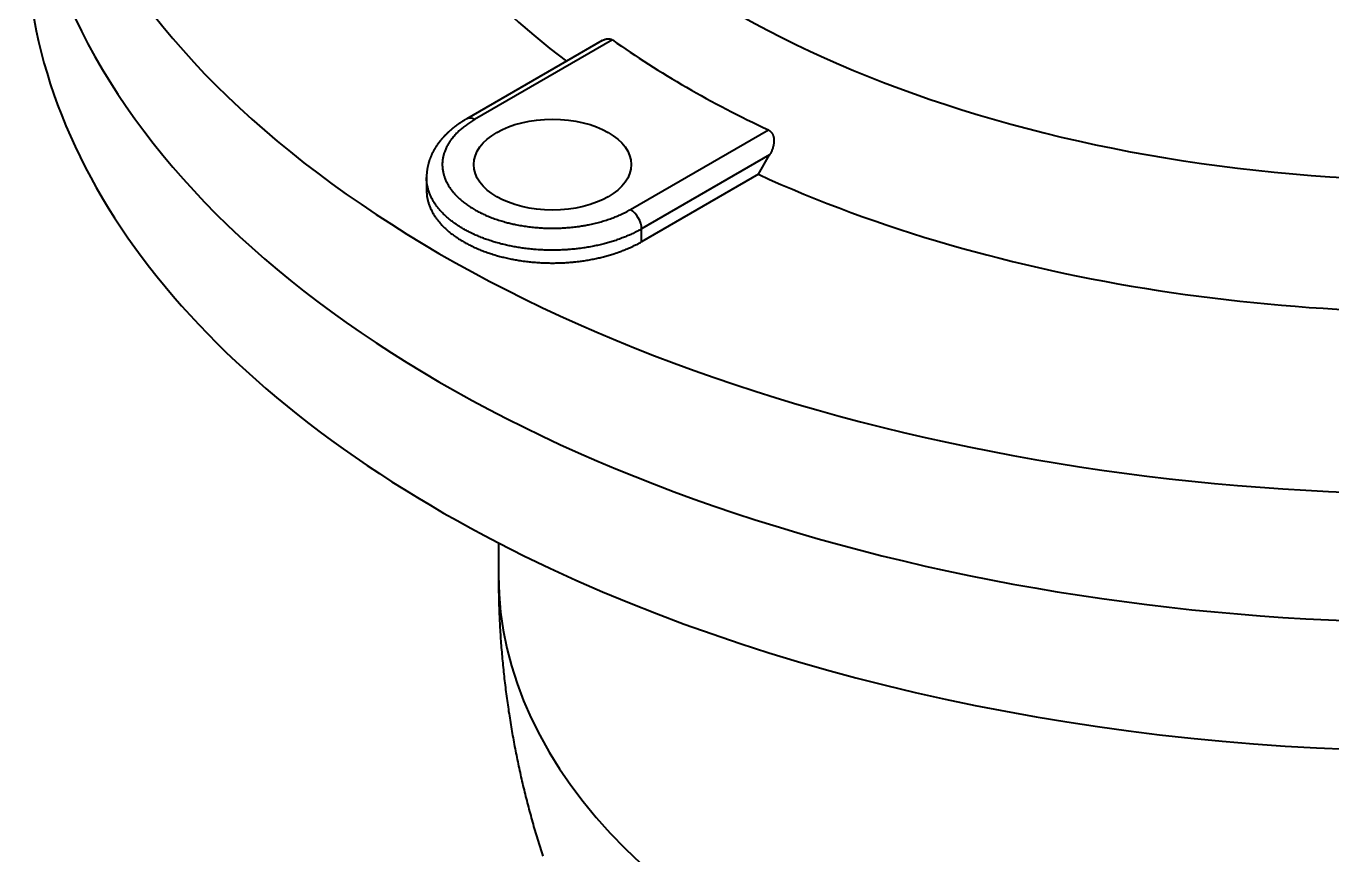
# Model space of a CAD drawing. Header units: millimetres. Extents: x 15 to 415, y 5 to 292.
# Drawn here: x 319.94 to 347.59, y 194.93 to 212.48 of the extents above; entities that cross this region are included whole.
import ezdxf

# ---------------------------------------------------------------- set-up
doc = ezdxf.new("R2010")
doc.units = ezdxf.units.MM
doc.layers.add('Geometries', color=7, linetype='Continuous')

msp = doc.modelspace()

# ---------------------------------------------------------------- linework, layer by layer
at = {"layer": 'Geometries', "linetype": 'Continuous', "lineweight": 40}
for p, q in [((332.3602, 212.1866), (329.4387, 210.4999)), ((332.1421, 212.1734), (331.3845, 211.736)), ((331.3845, 211.736), (329.272, 210.5164)), ((332.7385, 208.5947), (335.66, 210.2814)), ((335.6845, 209.7513), (332.9742, 208.1865)), ((335.4473, 209.3421), (335.6845, 209.7513)), ((328.4219, 209.2764), (328.4219, 209.2757)), ((328.4219, 209.275), (328.4219, 209.2757)), ((328.4219, 209.275), (328.4219, 209.0028)), ((335.4473, 209.3421), (332.9742, 207.9143)), ((332.9742, 207.9143), (332.9742, 208.1865)), ((329.9448, 201.5363), (329.9448, 200.838))]:
    msp.add_line(p, q, dxfattribs=at)
at = {"layer": 'Geometries', "linetype": 'Continuous', "lineweight": 40, "flags": 128}
for points in [[(332.1421, 212.1734), (332.1453, 212.1752), (332.1537, 212.1799), (332.1623, 212.1843), (332.1708, 212.1884), (332.1795, 212.1923), (332.1881, 212.1958), (332.197, 212.1992), (332.206, 212.2022), (332.215, 212.2049), (332.2239, 212.2073), (332.2329, 212.2093), (332.2418, 212.2109), (332.2506, 212.2121), (332.2594, 212.2129), (332.2682, 212.2133), (332.2771, 212.2133), (332.2859, 212.2129), (332.2946, 212.212), (332.3032, 212.2106), (332.3108, 212.209), (332.3183, 212.207), (332.3256, 212.2046), (332.3327, 212.2018), (332.3399, 212.1986), (332.3469, 212.195), (332.3536, 212.1909), (332.3602, 212.1866)], [(329.272, 210.5164), (329.2649, 210.5123), (329.2582, 210.5083), (329.2518, 210.5046), (329.2457, 210.501), (329.24, 210.4976), (329.2347, 210.4944), (329.2297, 210.4914), (329.2251, 210.4886), (329.2207, 210.4859), (329.2166, 210.4834), (329.2128, 210.4811), (329.2093, 210.4789), (329.2062, 210.477), (329.2033, 210.4752), (329.2008, 210.4736), (329.1986, 210.4722), (329.1969, 210.4712), (329.1954, 210.4703), (329.1941, 210.4694), (329.1927, 210.4686), (329.1912, 210.4676), (329.1897, 210.4667), (329.1881, 210.4657), (329.1864, 210.4646), (329.1827, 210.4622), (329.1787, 210.4597), (329.1744, 210.457), (329.1706, 210.4545), (329.1665, 210.4519), (329.1622, 210.4491), (329.1579, 210.4463), (329.1536, 210.4435), (329.1494, 210.4407), (329.1451, 210.4379), (329.1409, 210.4351), (329.1279, 210.4263), (329.1152, 210.4177), (329.1089, 210.4133), (329.1028, 210.4091), (329.097, 210.405), (329.0914, 210.4011), (329.0862, 210.3974), (329.0823, 210.3947), (329.0786, 210.392), (329.075, 210.3894), (329.0715, 210.3869), (329.0678, 210.3842), (329.0627, 210.3806), (329.0574, 210.3766), (329.0517, 210.3725), (329.0458, 210.368), (329.0396, 210.3634), (329.0333, 210.3587), (329.027, 210.354), (329.0218, 210.35), (329.0166, 210.3459), (329.0113, 210.3419), (329.0061, 210.3377), (329.0008, 210.3336), (328.9956, 210.3295), (328.9898, 210.3249), (328.9843, 210.3205), (328.9791, 210.3163), (328.9742, 210.3123), (328.9705, 210.3093), (328.9669, 210.3063), (328.9634, 210.3035), (328.9599, 210.3005), (328.9562, 210.2974), (328.9511, 210.2932), (328.9459, 210.2888), (328.9405, 210.2842), (328.934, 210.2787), (328.9275, 210.273), (328.9207, 210.2671), (328.9138, 210.261), (328.9068, 210.2548), (328.8996, 210.2483), (328.8954, 210.2445), (328.8914, 210.2409), (328.8877, 210.2375), (328.8843, 210.2344), (328.8811, 210.2314), (328.8781, 210.2286), (328.8754, 210.2261), (328.8729, 210.2238), (328.8708, 210.2218), (328.8687, 210.2198), (328.8663, 210.2176), (328.8638, 210.2152), (328.8612, 210.2127), (328.8584, 210.21), (328.8554, 210.2071), (328.8523, 210.2041), (328.8489, 210.2008), (328.8453, 210.1973), (328.8417, 210.1938), (328.8381, 210.1902), (328.8345, 210.1866), (328.8309, 210.1831), (328.8203, 210.1723), (328.8098, 210.1615), (328.8065, 210.1581), (328.8033, 210.1547), (328.8002, 210.1515), (328.7973, 210.1484), (328.7945, 210.1455), (328.7922, 210.143), (328.7899, 210.1405), (328.7878, 210.1382), (328.7857, 210.1361), (328.7838, 210.134), (328.7821, 210.1321), (328.7802, 210.1301), (328.7781, 210.1277), (328.7757, 210.1252), (328.7732, 210.1224), (328.7706, 210.1195), (328.7678, 210.1163), (328.7648, 210.113), (328.7617, 210.1095), (328.7584, 210.1058), (328.7552, 210.1022), (328.7521, 210.0986), (328.7462, 210.0918), (328.7406, 210.0852), (328.7361, 210.0799), (328.7318, 210.0749), (328.7277, 210.0699), (328.7238, 210.0652), (328.72, 210.0605), (328.7163, 210.056), (328.7127, 210.0516), (328.7093, 210.0473), (328.7057, 210.0428), (328.7019, 210.038), (328.698, 210.033), (328.6939, 210.0276), (328.6896, 210.0221), (328.6866, 210.0182), (328.6837, 210.0144), (328.681, 210.0108), (328.6784, 210.0074), (328.6761, 210.0041), (328.6739, 210.0012), (328.6718, 209.9984), (328.6699, 209.9958), (328.6682, 209.9935), (328.6669, 209.9917), (328.6657, 209.99), (328.6643, 209.9881), (328.6629, 209.9861), (328.6613, 209.984), (328.6592, 209.9809), (328.6568, 209.9776), (328.6543, 209.9741), (328.6521, 209.971), (328.6498, 209.9676), (328.6474, 209.9641), (328.6448, 209.9605), (328.6424, 209.9569), (328.6401, 209.9535), (328.6376, 209.9498), (328.6352, 209.9462), (328.633, 209.943), (328.631, 209.9399), (328.6295, 209.9377), (328.6281, 209.9356), (328.6268, 209.9336), (328.6257, 209.9318), (328.6244, 209.9299), (328.6227, 209.9272), (328.6208, 209.9243), (328.6188, 209.9211), (328.6166, 209.9178), (328.6144, 209.9142), (328.612, 209.9104), (328.6095, 209.9064), (328.6069, 209.9022), (328.6043, 209.898), (328.6019, 209.8941), (328.5994, 209.8899), (328.597, 209.886), (328.5948, 209.8822), (328.5927, 209.8786), (328.5907, 209.8753), (328.589, 209.8724), (328.5875, 209.8697), (328.5859, 209.867), (328.5842, 209.864), (328.5824, 209.8609), (328.5805, 209.8576), (328.5785, 209.854), (328.5762, 209.8499), (328.5738, 209.8456), (328.5713, 209.841), (328.5687, 209.8363), (328.5663, 209.8318), (328.5628, 209.8252), (328.5595, 209.8189), (328.5564, 209.8129), (328.5534, 209.8072), (328.5505, 209.8015), (328.5476, 209.7956), (328.5438, 209.788), (328.54, 209.7802), (328.5362, 209.7722), (328.5325, 209.7642), (328.5288, 209.7562), (328.5252, 209.7483), (328.5211, 209.739), (328.5172, 209.7298), (328.5133, 209.7208), (328.5096, 209.7118), (328.5063, 209.7037), (328.503, 209.6955), (328.4998, 209.687), (328.4965, 209.6784), (328.4934, 209.67), (328.4904, 209.6618), (328.4875, 209.6537), (328.4847, 209.6457), (328.4807, 209.6339), (328.4768, 209.6218), (328.4729, 209.6096), (328.4692, 209.5974), (328.4657, 209.5852), (328.463, 209.5757), (328.4605, 209.5664), (328.4581, 209.5572), (328.4557, 209.5478), (328.4533, 209.5381), (328.4514, 209.5297), (328.4494, 209.5213), (328.4476, 209.513), (328.4459, 209.5048), (328.4442, 209.4969), (328.4426, 209.4889), (328.4414, 209.4825), (328.4402, 209.476), (328.439, 209.4695), (328.4379, 209.4629), (328.4368, 209.4566), (328.4359, 209.4505), (328.4352, 209.4463), (328.4346, 209.4422), (328.434, 209.4383), (328.4334, 209.4344), (328.4328, 209.4302), (328.4322, 209.4258), (328.4317, 209.4221), (328.4312, 209.4182), (328.4307, 209.4142), (328.4302, 209.41), (328.4296, 209.4056), (328.4291, 209.4012), (328.4286, 209.3969), (328.4282, 209.3928), (328.4278, 209.389), (328.4274, 209.3855), (328.4271, 209.3822), (328.4268, 209.3792), (328.4266, 209.3765), (328.4264, 209.3741), (328.4261, 209.3715), (328.4259, 209.3689), (328.4257, 209.3661), (328.4254, 209.3624), (328.4251, 209.3585), (328.4248, 209.3544), (328.4245, 209.3501), (328.4242, 209.3457), (328.4239, 209.341), (328.4236, 209.336), (328.4233, 209.3307), (328.4231, 209.325), (328.4228, 209.3189), (328.4226, 209.3125), (328.4224, 209.3057), (328.4222, 209.2985), (328.4221, 209.291), (328.422, 209.2832), (328.4219, 209.2764)], [(329.4387, 210.4999), (329.4167, 210.487), (329.395, 210.474), (329.3737, 210.4608), (329.3526, 210.4474), (329.3318, 210.4339), (329.3114, 210.4202), (329.2913, 210.4063), (329.2715, 210.3923), (329.252, 210.3782), (329.2329, 210.3639), (329.2141, 210.3494), (329.1956, 210.3348), (329.1775, 210.3201), (329.1597, 210.3052), (329.1423, 210.2902), (329.1252, 210.2751), (329.1085, 210.2598), (329.0921, 210.2444), (329.075, 210.2278), (329.0583, 210.2111), (329.042, 210.1943), (329.0262, 210.1773), (329.0108, 210.1601), (328.9958, 210.1429), (328.9817, 210.1262), (328.968, 210.1093), (328.9548, 210.0923), (328.9419, 210.0753), (328.9295, 210.0581), (328.9175, 210.0408), (328.9059, 210.0234), (328.8947, 210.006), (328.8839, 209.9884), (328.8736, 209.9708), (328.8637, 209.9531), (328.8542, 209.9353), (328.8451, 209.9175), (328.8365, 209.8995), (328.8283, 209.8815), (328.8205, 209.8635), (328.8131, 209.8453), (328.8062, 209.8272), (328.801, 209.8125), (328.796, 209.7978), (328.7913, 209.7831), (328.787, 209.7684), (328.7828, 209.7536), (328.779, 209.7388), (328.7755, 209.7239), (328.7722, 209.7091), (328.7685, 209.6906), (328.7653, 209.6721), (328.7626, 209.6536), (328.7602, 209.635), (328.7584, 209.6164), (328.7569, 209.5979), (328.7559, 209.5793), (328.7554, 209.5607), (328.7553, 209.5421), (328.7556, 209.5235), (328.7564, 209.5049), (328.7577, 209.4863), (328.7593, 209.4678), (328.7615, 209.4492), (328.764, 209.4307), (328.7671, 209.4122), (328.7705, 209.3937), (328.7744, 209.3752), (328.7779, 209.3604), (328.7816, 209.3457), (328.7856, 209.3309), (328.7899, 209.3162), (328.7945, 209.3014), (328.7994, 209.2867), (328.8045, 209.2721), (328.81, 209.2574), (328.8171, 209.2393), (328.8247, 209.2212), (328.8327, 209.2032), (328.8411, 209.1853), (328.85, 209.1674), (328.8593, 209.1496), (328.869, 209.1319), (328.8791, 209.1142), (328.8897, 209.0966), (328.9007, 209.0792), (328.9121, 209.0618), (328.9239, 209.0445), (328.9361, 209.0273), (328.9488, 209.0102), (328.9618, 208.9932), (328.9753, 208.9763), (328.9891, 208.9595), (329.0034, 208.9428), (329.0151, 208.9295), (329.0271, 208.9163), (329.0394, 208.9031), (329.0519, 208.89), (329.0646, 208.877), (329.0777, 208.864), (329.0909, 208.8512), (329.1045, 208.8384), (329.1216, 208.8227), (329.1391, 208.8071), (329.157, 208.7916), (329.1753, 208.7763), (329.1939, 208.7611), (329.2128, 208.7461), (329.2322, 208.7312), (329.2519, 208.7165), (329.2719, 208.7019), (329.2923, 208.6875), (329.313, 208.6733), (329.3341, 208.6592), (329.3555, 208.6453), (329.3772, 208.6316), (329.3992, 208.618), (329.4216, 208.6047), (329.4443, 208.5915), (329.4673, 208.5785), (329.486, 208.5681), (329.5049, 208.5579), (329.524, 208.5479), (329.5433, 208.5379), (329.5628, 208.5281), (329.5826, 208.5183), (329.6025, 208.5087), (329.6225, 208.4993), (329.6477, 208.4877), (329.6732, 208.4763), (329.699, 208.4651), (329.725, 208.4541), (329.7513, 208.4434), (329.7778, 208.4328), (329.8045, 208.4225), (329.8316, 208.4124), (329.8588, 208.4025), (329.8863, 208.3928), (329.914, 208.3833), (329.942, 208.374), (329.9701, 208.365), (329.9985, 208.3562), (330.0271, 208.3476), (330.0559, 208.3393), (330.0849, 208.3312), (330.1141, 208.3233), (330.1376, 208.3171), (330.1613, 208.3111), (330.1851, 208.3052), (330.209, 208.2995), (330.2331, 208.2939), (330.2573, 208.2885), (330.2816, 208.2833), (330.3059, 208.2782), (330.3364, 208.2721), (330.3669, 208.2662), (330.3977, 208.2606), (330.4285, 208.2552), (330.4595, 208.25), (330.4906, 208.2451), (330.5218, 208.2405), (330.5531, 208.2361), (330.5845, 208.232), (330.616, 208.2281), (330.6476, 208.2244), (330.6793, 208.221), (330.711, 208.2179), (330.7429, 208.215), (330.7748, 208.2124), (330.8067, 208.21), (330.8387, 208.2079), (330.8708, 208.206), (330.8966, 208.2047), (330.9224, 208.2036), (330.9482, 208.2026), (330.9741, 208.2018), (331, 208.2011), (331.0259, 208.2006), (331.0518, 208.2003), (331.0778, 208.2001), (331.11, 208.2002), (331.1422, 208.2005), (331.1745, 208.201), (331.2067, 208.2019), (331.2388, 208.2029), (331.271, 208.2043), (331.3031, 208.2058), (331.3352, 208.2077), (331.3672, 208.2098), (331.3992, 208.2121), (331.4311, 208.2147), (331.463, 208.2176), (331.4947, 208.2207), (331.5264, 208.2241), (331.5581, 208.2277), (331.5896, 208.2316), (331.621, 208.2357), (331.6523, 208.2401), (331.6774, 208.2438), (331.7025, 208.2476), (331.7274, 208.2516), (331.7523, 208.2558), (331.7771, 208.2601), (331.8019, 208.2646), (331.8265, 208.2693), (331.8511, 208.2741), (331.8815, 208.2803), (331.9117, 208.2867), (331.9418, 208.2934), (331.9717, 208.3003), (332.0014, 208.3075), (332.031, 208.3149), (332.0604, 208.3225), (332.0896, 208.3304), (332.1186, 208.3385), (332.1474, 208.3468), (332.176, 208.3554), (332.2044, 208.3642), (332.2326, 208.3732), (332.2606, 208.3824), (332.2883, 208.3919), (332.3158, 208.4015), (332.3431, 208.4114), (332.3702, 208.4215), (332.3917, 208.4298), (332.4131, 208.4382), (332.4344, 208.4468), (332.4554, 208.4555), (332.4764, 208.4643), (332.4971, 208.4733), (332.5177, 208.4824), (332.5381, 208.4916), (332.5643, 208.5038), (332.5901, 208.5161), (332.6156, 208.5287), (332.6407, 208.5414), (332.6657, 208.5544), (332.6903, 208.5677), (332.7146, 208.5811), (332.7385, 208.5947)], [(335.66, 210.2814), (335.668, 210.2774), (335.6758, 210.273), (335.6833, 210.2682), (335.6907, 210.263), (335.6979, 210.2572), (335.7049, 210.2511), (335.7115, 210.2446), (335.7179, 210.2377), (335.7237, 210.2307), (335.7292, 210.2234), (335.7344, 210.2158), (335.7393, 210.208), (335.744, 210.1997), (335.7483, 210.1911), (335.7523, 210.1824), (335.756, 210.1734), (335.7593, 210.1641), (335.7623, 210.1547), (335.765, 210.1452), (335.7674, 210.1354), (335.7695, 210.1256), (335.7713, 210.1154), (335.7728, 210.1051), (335.774, 210.0946), (335.7748, 210.0841), (335.7754, 210.0736), (335.7757, 210.0618), (335.7757, 210.05), (335.7754, 210.0381), (335.7747, 210.0262), (335.7737, 210.0142), (335.7725, 210.0023), (335.7709, 209.9904), (335.7691, 209.9784), (335.7668, 209.9659), (335.7643, 209.9534), (335.7615, 209.9409), (335.7584, 209.9285), (335.7543, 209.9134), (335.7498, 209.8983), (335.7449, 209.8833), (335.7397, 209.8685), (335.7341, 209.8537), (335.7282, 209.839), (335.7219, 209.8245), (335.7153, 209.8101), (335.7081, 209.7951), (335.7006, 209.7803), (335.6927, 209.7657), (335.6845, 209.7513)], [(332.9742, 208.1865), (332.9742, 208.1864), (332.9524, 208.174), (332.9304, 208.1617), (332.9081, 208.1496), (332.8856, 208.1376), (332.8628, 208.1257), (332.8398, 208.114), (332.8165, 208.1024), (332.7929, 208.091), (332.7692, 208.0798), (332.7452, 208.0686), (332.7162, 208.0556), (332.6869, 208.0427), (332.6573, 208.0301), (332.6349, 208.0208), (332.6123, 208.0116), (332.5895, 208.0025), (332.5666, 207.9936), (332.5358, 207.982), (332.5048, 207.9706), (332.4734, 207.9594), (332.4497, 207.9512), (332.4259, 207.9431), (332.4019, 207.9352), (332.3778, 207.9274), (332.3536, 207.9198), (332.3292, 207.9123), (332.3047, 207.9049), (332.2801, 207.8977), (332.2553, 207.8907), (332.2304, 207.8838), (332.2053, 207.877), (332.1802, 207.8704), (332.1531, 207.8635), (332.1259, 207.8568), (332.0986, 207.8502), (332.0712, 207.8438), (332.0436, 207.8376), (332.0158, 207.8316), (331.988, 207.8257), (331.96, 207.82), (331.9251, 207.8132), (331.8901, 207.8067), (331.8549, 207.8005), (331.8284, 207.796), (331.8018, 207.7916), (331.7751, 207.7874), (331.7483, 207.7834), (331.7126, 207.7783), (331.6768, 207.7735), (331.6408, 207.7689), (331.6137, 207.7657), (331.5866, 207.7626), (331.5594, 207.7597), (331.5322, 207.757), (331.4958, 207.7536), (331.4594, 207.7505), (331.4229, 207.7477), (331.3955, 207.7458), (331.368, 207.744), (331.3405, 207.7424), (331.3129, 207.741), (331.2834, 207.7396), (331.2539, 207.7385), (331.2244, 207.7375), (331.1948, 207.7367), (331.1652, 207.7361), (331.1355, 207.7358), (331.1059, 207.7355), (331.0762, 207.7355), (331.0486, 207.7357), (331.021, 207.736), (330.9934, 207.7365), (330.9659, 207.7372), (330.9383, 207.738), (330.9107, 207.739), (330.8831, 207.7401), (330.8556, 207.7414), (330.8189, 207.7434), (330.7823, 207.7457), (330.7458, 207.7483), (330.7184, 207.7504), (330.6911, 207.7527), (330.6638, 207.7552), (330.6365, 207.7578), (330.6003, 207.7616), (330.5642, 207.7656), (330.5281, 207.7699), (330.5011, 207.7734), (330.4742, 207.777), (330.4474, 207.7807), (330.4206, 207.7846), (330.392, 207.789), (330.3634, 207.7935), (330.335, 207.7983), (330.3067, 207.8032), (330.2784, 207.8083), (330.2502, 207.8136), (330.2221, 207.8191), (330.1941, 207.8247), (330.1682, 207.8301), (330.1424, 207.8357), (330.1166, 207.8414), (330.091, 207.8473), (330.0654, 207.8534), (330.0399, 207.8596), (330.0146, 207.8659), (329.9894, 207.8724), (329.956, 207.8813), (329.9228, 207.8905), (329.8898, 207.8999), (329.8652, 207.9071), (329.8407, 207.9145), (329.8163, 207.9221), (329.7921, 207.9297), (329.7601, 207.9402), (329.7283, 207.9509), (329.6968, 207.9619), (329.6733, 207.9703), (329.65, 207.9788), (329.6268, 207.9875), (329.6038, 207.9963), (329.5793, 208.0059), (329.555, 208.0156), (329.5309, 208.0255), (329.507, 208.0356), (329.4832, 208.0458), (329.4597, 208.0562), (329.4363, 208.0667), (329.4131, 208.0774), (329.3847, 208.0908), (329.3565, 208.1045), (329.3287, 208.1184), (329.3081, 208.129), (329.2876, 208.1397), (329.2673, 208.1505), (329.2472, 208.1615), (329.2274, 208.1725), (329.2077, 208.1837), (329.1883, 208.195), (329.169, 208.2064), (329.15, 208.218), (329.1311, 208.2296), (329.1124, 208.2414), (329.094, 208.2533), (329.0698, 208.2692), (329.0459, 208.2854), (329.0225, 208.3018), (329.0051, 208.3142), (328.988, 208.3267), (328.9711, 208.3393), (328.9544, 208.352), (328.9368, 208.3658), (328.9195, 208.3796), (328.9024, 208.3935), (328.8856, 208.4076), (328.8691, 208.4218), (328.8528, 208.4361), (328.8368, 208.4505), (328.821, 208.465), (328.8019, 208.4831), (328.7832, 208.5014), (328.7649, 208.5198), (328.7515, 208.5338), (328.7383, 208.5478), (328.7254, 208.5619), (328.7127, 208.576), (328.7003, 208.5903), (328.6881, 208.6046), (328.6763, 208.6189), (328.6646, 208.6334), (328.6532, 208.6479), (328.6421, 208.6625), (328.6313, 208.6772), (328.6207, 208.6919), (328.607, 208.7116), (328.5937, 208.7315), (328.581, 208.7514), (328.5717, 208.7664), (328.5627, 208.7815), (328.554, 208.7966), (328.5456, 208.8118), (328.5368, 208.8281), (328.5284, 208.8445), (328.5203, 208.8609), (328.5125, 208.8774), (328.505, 208.8939), (328.4978, 208.9105), (328.491, 208.9272), (328.4844, 208.9439), (328.4768, 208.9646), (328.4696, 208.9855), (328.4629, 209.0063), (328.4582, 209.0221), (328.4538, 209.0378), (328.4497, 209.0536), (328.4459, 209.0694), (328.4412, 209.0904), (328.4371, 209.1115), (328.4334, 209.1327), (328.431, 209.1485), (328.4288, 209.1644), (328.427, 209.1804), (328.4254, 209.1963), (328.4242, 209.2122), (328.4232, 209.2281), (328.4225, 209.244), (328.4221, 209.2599), (328.4219, 209.275)], [(328.4219, 209.0028), (328.422, 208.9975), (328.4222, 208.9816), (328.4227, 208.9656), (328.4235, 208.9497), (328.4246, 208.9338), (328.426, 208.9178), (328.4283, 208.8966), (328.4311, 208.8755), (328.4344, 208.8543), (328.4372, 208.8384), (328.4403, 208.8226), (328.4437, 208.8068), (328.4474, 208.7909), (328.4516, 208.774), (328.4562, 208.7572), (328.4611, 208.7403), (328.4663, 208.7235), (328.4718, 208.7067), (328.4777, 208.69), (328.4839, 208.6732), (328.4904, 208.6565), (328.4989, 208.6359), (328.5079, 208.6153), (328.5174, 208.5948), (328.5249, 208.5794), (328.5326, 208.5641), (328.5406, 208.5488), (328.5489, 208.5336), (328.5603, 208.5134), (328.5723, 208.4933), (328.5847, 208.4734), (328.5943, 208.4584), (328.6042, 208.4435), (328.6144, 208.4287), (328.6248, 208.4139), (328.6355, 208.3992), (328.6465, 208.3846), (328.6577, 208.3701), (328.6691, 208.3556), (328.6809, 208.3411), (328.6929, 208.3268), (328.7052, 208.3125), (328.7177, 208.2982), (328.7314, 208.2831), (328.7454, 208.2681), (328.7596, 208.2531), (328.7742, 208.2382), (328.789, 208.2234), (328.8042, 208.2087), (328.8196, 208.1941), (328.8353, 208.1796), (328.8552, 208.1617), (328.8755, 208.144), (328.8963, 208.1265), (328.9175, 208.1091), (328.939, 208.0919), (328.961, 208.0748), (328.9834, 208.058), (329.0062, 208.0413), (329.0293, 208.0248), (329.047, 208.0125), (329.0649, 208.0004), (329.083, 207.9883), (329.1013, 207.9764), (329.126, 207.9606), (329.1511, 207.9451), (329.1765, 207.9298), (329.1959, 207.9184), (329.2155, 207.9071), (329.2352, 207.896), (329.2552, 207.885), (329.2768, 207.8733), (329.2986, 207.8618), (329.3206, 207.8504), (329.3429, 207.8391), (329.3654, 207.828), (329.3881, 207.817), (329.411, 207.8062), (329.4342, 207.7955), (329.4632, 207.7824), (329.4925, 207.7696), (329.5221, 207.757), (329.5446, 207.7477), (329.5672, 207.7385), (329.59, 207.7295), (329.6129, 207.7206), (329.6437, 207.709), (329.6747, 207.6976), (329.7061, 207.6865), (329.7298, 207.6783), (329.7536, 207.6702), (329.7776, 207.6623), (329.8017, 207.6545), (329.8341, 207.6444), (329.8667, 207.6345), (329.8995, 207.6249), (329.9243, 207.6179), (329.9492, 207.611), (329.9742, 207.6042), (329.9994, 207.5976), (330.0265, 207.5908), (330.0536, 207.584), (330.081, 207.5775), (330.1084, 207.5711), (330.136, 207.5649), (330.1638, 207.5589), (330.1916, 207.5531), (330.2196, 207.5474), (330.2457, 207.5423), (330.2719, 207.5373), (330.2982, 207.5325), (330.3246, 207.5279), (330.3512, 207.5234), (330.3778, 207.5191), (330.4045, 207.5149), (330.4312, 207.5109), (330.4669, 207.5058), (330.5028, 207.501), (330.5387, 207.4965), (330.5658, 207.4933), (330.5929, 207.4902), (330.6201, 207.4873), (330.6473, 207.4846), (330.6837, 207.4812), (330.7201, 207.4781), (330.7565, 207.4754), (330.784, 207.4734), (330.8115, 207.4717), (330.839, 207.4701), (330.8665, 207.4687), (330.896, 207.4674), (330.9255, 207.4662), (330.955, 207.4653), (330.9846, 207.4645), (331.0142, 207.464), (331.0439, 207.4636), (331.0735, 207.4634), (331.1031, 207.4634), (331.1307, 207.4635), (331.1583, 207.4639), (331.1859, 207.4644), (331.2135, 207.465), (331.2411, 207.4659), (331.2687, 207.4669), (331.2963, 207.468), (331.3238, 207.4694), (331.3513, 207.4708), (331.3788, 207.4725), (331.4062, 207.4743), (331.4336, 207.4763), (331.461, 207.4784), (331.4883, 207.4808), (331.5157, 207.4832), (331.5429, 207.4859), (331.5791, 207.4896), (331.6153, 207.4937), (331.6513, 207.498), (331.6783, 207.5015), (331.7052, 207.5051), (331.7321, 207.5089), (331.7589, 207.5128), (331.7875, 207.5172), (331.816, 207.5218), (331.8444, 207.5265), (331.8728, 207.5314), (331.9011, 207.5366), (331.9293, 207.5419), (331.9574, 207.5474), (331.9853, 207.553), (332.0113, 207.5584), (332.0371, 207.564), (332.0629, 207.5698), (332.0885, 207.5757), (332.1141, 207.5817), (332.1395, 207.5879), (332.1649, 207.5943), (332.1901, 207.6008), (332.2152, 207.6075), (332.2401, 207.6143), (332.265, 207.6213), (332.2897, 207.6284), (332.3143, 207.6356), (332.3388, 207.643), (332.3631, 207.6506), (332.3873, 207.6583), (332.4193, 207.6688), (332.4511, 207.6795), (332.4826, 207.6905), (332.5061, 207.6989), (332.5294, 207.7074), (332.5526, 207.7161), (332.5756, 207.725), (332.6001, 207.7346), (332.6244, 207.7443), (332.6485, 207.7542), (332.6724, 207.7643), (332.6961, 207.7746), (332.7197, 207.785), (332.743, 207.7955), (332.7662, 207.8062), (332.7932, 207.819), (332.82, 207.832), (332.8464, 207.8452), (332.8725, 207.8586), (332.8984, 207.8722), (332.924, 207.8861), (332.9493, 207.9001), (332.9742, 207.9143)], [(329.9448, 200.838), (329.9448, 200.8204), (329.9449, 200.7734), (329.9451, 200.7264), (329.9454, 200.6794), (329.9459, 200.6324), (329.9464, 200.5854), (329.9471, 200.5384), (329.9479, 200.4914), (329.9488, 200.4445), (329.9498, 200.3975), (329.951, 200.3505), (329.9522, 200.3035), (329.9536, 200.2565), (329.955, 200.2096), (329.9566, 200.1626), (329.9583, 200.1157), (329.9602, 200.0687), (329.9621, 200.0217), (329.9641, 199.9748), (329.9663, 199.9279), (329.9686, 199.8809), (329.971, 199.834), (329.9735, 199.7871), (329.9761, 199.7402), (329.9788, 199.6932), (329.9817, 199.6463), (329.9847, 199.5995), (329.9877, 199.5526), (329.9909, 199.5057), (329.9942, 199.4588), (329.9977, 199.412), (330.0012, 199.3651), (330.0048, 199.3183), (330.0086, 199.2714), (330.0125, 199.2246), (330.0165, 199.1778), (330.0206, 199.131), (330.0248, 199.0842), (330.0291, 199.0374), (330.0336, 198.9906), (330.0382, 198.9438), (330.0428, 198.8971), (330.0476, 198.8504), (330.0525, 198.8036), (330.0576, 198.7569), (330.0627, 198.7102), (330.0679, 198.6635), (330.0733, 198.6168), (330.0788, 198.5702), (330.0844, 198.5235), (330.0901, 198.4769), (330.0959, 198.4303), (330.1018, 198.3837), (330.1079, 198.3371), (330.114, 198.2905), (330.1203, 198.2439), (330.1267, 198.1974), (330.1332, 198.1508), (330.1398, 198.1043), (330.1465, 198.0578), (330.1533, 198.0113), (330.1603, 197.9649), (330.1674, 197.9184), (330.1745, 197.872), (330.1818, 197.8256), (330.1892, 197.7792), (330.1967, 197.7328), (330.2044, 197.6864), (330.2121, 197.6401), (330.22, 197.5938), (330.2279, 197.5475), (330.236, 197.5012), (330.2442, 197.4549), (330.2525, 197.4087), (330.2609, 197.3625), (330.2695, 197.3163), (330.2781, 197.2701), (330.2869, 197.2239), (330.2958, 197.1778), (330.3047, 197.1317), (330.3138, 197.0856), (330.323, 197.0395), (330.3324, 196.9934), (330.3418, 196.9474), (330.3513, 196.9014), (330.361, 196.8554), (330.3708, 196.8095), (330.3806, 196.7635), (330.3906, 196.7176), (330.4007, 196.6717), (330.411, 196.6259), (330.4213, 196.58), (330.4317, 196.5342), (330.4423, 196.4884), (330.4529, 196.4427), (330.4637, 196.397), (330.4746, 196.3512), (330.4856, 196.3056), (330.4967, 196.2599), (330.5079, 196.2143), (330.5193, 196.1687), (330.5307, 196.1231), (330.5423, 196.0776), (330.5539, 196.0321), (330.5657, 195.9866), (330.5776, 195.9411), (330.5896, 195.8957), (330.6017, 195.8503), (330.6139, 195.8049), (330.6262, 195.7596), (330.6387, 195.7142), (330.6512, 195.669), (330.6639, 195.6237), (330.6767, 195.5785), (330.6895, 195.5333), (330.7025, 195.4881), (330.7156, 195.443), (330.7289, 195.3979), (330.7422, 195.3529), (330.7556, 195.3078), (330.7691, 195.2628), (330.7828, 195.2179), (330.7966, 195.1729), (330.8104, 195.128), (330.8244, 195.0832), (330.8385, 195.0383), (330.8527, 194.9935), (330.867, 194.9488), (330.8814, 194.904)]]:
    msp.add_lwpolyline(points, dxfattribs=at)
at = {"layer": 'Geometries', "linetype": 'Continuous', "lineweight": 40}
for centre, major_axis, start_param, end_param in [((349.9448, 221.5226), (-21.3222, 0), 5.4977871, 10.2101761), ((349.9448, 219.8896), (-23.3222, 0), 6.1359767, 6.9336211), ((349.9448, 219.8896), (-30, 0), 0, 3.1415927), ((349.9448, 217.1679), (-30, 0), 0, 3.1415927), ((349.9448, 217.1679), (-30, 0), 0, 3.1415927), ((349.9448, 214.4463), (-30, 0), 0, 0.8410687), ((349.9448, 220.4339), (22.6556, 0), 3.8238162, 4.0301654), ((329.4387, 210.2277), (-0.1667, 0.2887), 5.4977871, 6.2831857), ((349.9448, 219.8896), (-23.3222, 0), 0.8999889, 1.7180049), ((332.7385, 208.3225), (-0.1667, 0.2887), 3.9269908, 5.4977871), ((349.9448, 214.4463), (-30, 0), 0.8410687, 2.300524), ((349.9448, 200.838), (-20, 0), 0, 3.1415927)]:
    msp.add_ellipse(centre, major_axis=major_axis, ratio=0.5773503, start_param=start_param, end_param=end_param, dxfattribs=at)
msp.add_ellipse((331.0886, 209.5473), major_axis=(-1.6667, 0), ratio=0.5773503, dxfattribs=at)

doc.saveas('drawing.dxf')
